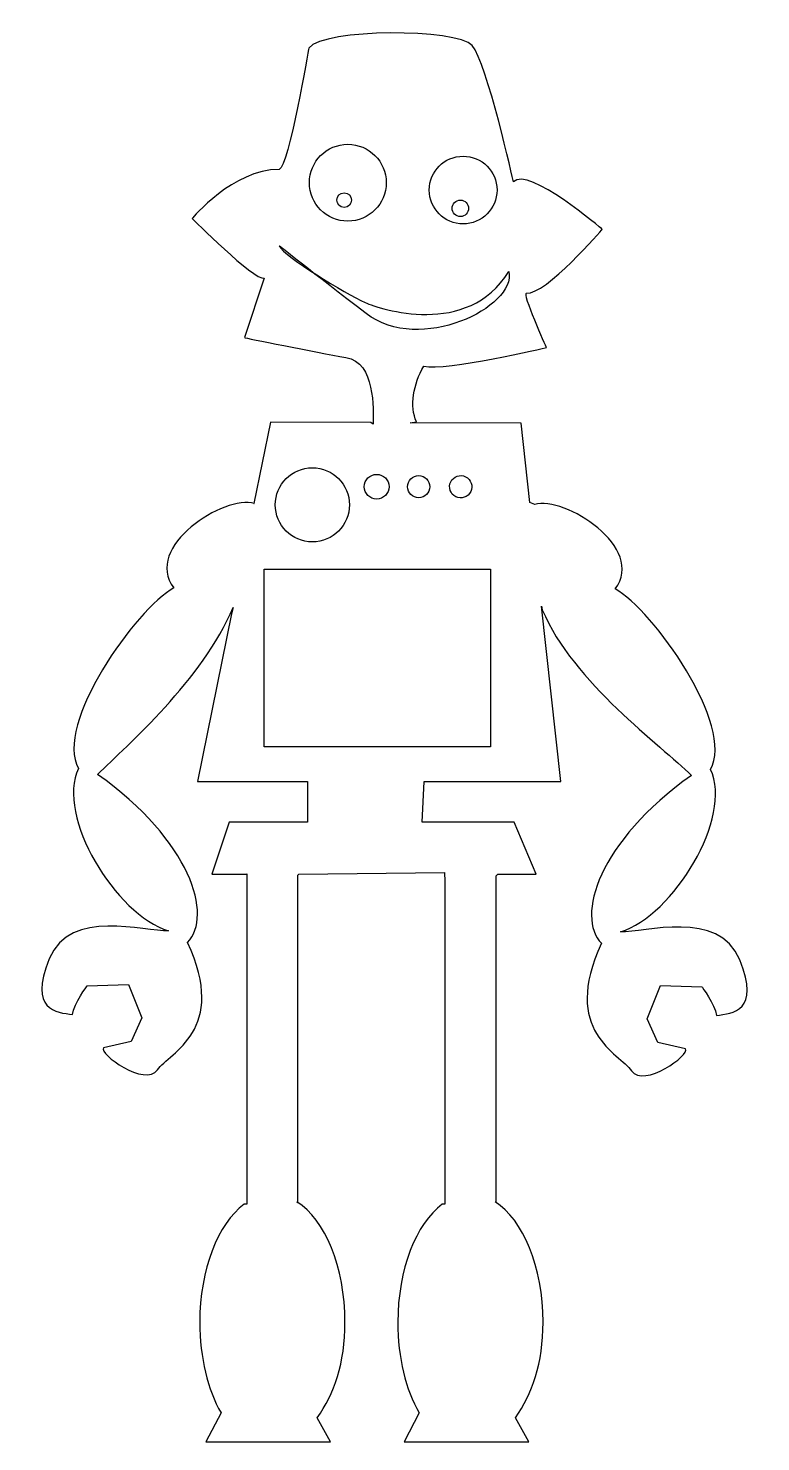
# Model space of a CAD drawing. Header units: centimetres. Extents: x -5.2 to 5.2, y -9.9 to 10.
import ezdxf

# ---------------------------------------------------------------- set-up
doc = ezdxf.new("R2010")
doc.units = ezdxf.units.CM
doc.header["$MEASUREMENT"] = 0
doc.layers.add('Camada 1', color=7, linetype='Continuous')

msp = doc.modelspace()

# ---------------------------------------------------------------- linework, layer by layer
at = {"layer": 'Camada 1'}
for points, knots in [([(0.22212, 4.43431), (0.22212, 4.43431), (1.7862, 4.42664), (1.7862, 4.42664), (1.7862, 4.42664), (1.7862, 4.42664), (1.90913, 3.31214), (1.90913, 3.31214), (1.90913, 3.31214), (1.90913, 3.31214), (1.97583, 3.28068), (1.97583, 3.28068), (1.97583, 3.28068), (2.39316, 3.41533), (3.55463, 2.66298), (3.10764, 2.09289), (3.10764, 2.09289), (3.64379, 1.80291), (4.80642, 0.15238), (4.45188, -0.45193), (4.45188, -0.45193), (4.78094, -1.12492), (3.92578, -2.51576), (3.1859, -2.74126), (3.1859, -2.74126), (3.52039, -2.75981), (4.56811, -2.41177), (4.86428, -3.13814), (4.86428, -3.13814), (5.16035, -3.86463), (4.76464, -3.89001), (4.53501, -3.92244), (4.53501, -3.92244), (4.51697, -3.75821), (4.32985, -3.5185), (4.32985, -3.5185), (4.32985, -3.5185), (4.32985, -3.5185), (3.74602, -3.49971), (3.74602, -3.49971), (3.74602, -3.49971), (3.74602, -3.49971), (3.55946, -3.96903), (3.55946, -3.96903), (3.55946, -3.96903), (3.55946, -3.96903), (3.71236, -4.30132), (3.71236, -4.30132), (3.71236, -4.30132), (3.71236, -4.30132), (4.0991, -4.39162), (4.0991, -4.39162), (4.0991, -4.39162), (4.17451, -4.47205), (3.51228, -4.94944), (3.34099, -4.70235), (3.34099, -4.70235), (3.16965, -4.45526), (2.33798, -4.14799), (2.91565, -2.90398), (2.91565, -2.90398), (2.55354, -2.53401), (2.86837, -1.46869), (4.18414, -0.53675), (4.18414, -0.53675), (3.76128, -0.11791), (2.51771, 0.76905), (2.08229, 1.79669), (2.08229, 1.79669), (2.08229, 1.79669), (2.07052, 1.84969), (2.07052, 1.84969), (2.07052, 1.84969), (2.07052, 1.84969), (2.34357, -0.62424), (2.34357, -0.62424), (2.34357, -0.62424), (2.34357, -0.62424), (0.41595, -0.62426), (0.41595, -0.62426), (0.41595, -0.62426), (0.41595, -0.62426), (0.38978, -1.19653), (0.38978, -1.19653), (0.38978, -1.19653), (0.38978, -1.19653), (1.68534, -1.19444), (1.68534, -1.19444), (1.68534, -1.19444), (1.68534, -1.19444), (1.99461, -1.92919), (1.99461, -1.92919), (1.99461, -1.92919), (1.99461, -1.92919), (1.45463, -1.92918), (1.45463, -1.92918), (1.45463, -1.92918), (1.45463, -1.92918), (1.43058, -1.95469), (1.43058, -1.95469), (1.43058, -1.95469), (1.43058, -1.95469), (1.43058, -6.54664), (1.43058, -6.54664), (1.43058, -6.54664), (1.43058, -6.54664), (1.41679, -6.54664), (1.41679, -6.54664), (1.41679, -6.54664), (1.81134, -6.79744), (2.09341, -7.46395), (2.09341, -8.24677), (2.09341, -8.24677), (2.09341, -8.82287), (1.94072, -9.26036), (1.70283, -9.59117), (1.70283, -9.59117), (1.70283, -9.59117), (1.89135, -9.93023), (1.89135, -9.93023), (1.89135, -9.93023), (1.89135, -9.93023), (0.13396, -9.93024), (0.13396, -9.93024), (0.13396, -9.93024), (0.13396, -9.93024), (0.34642, -9.52426), (0.34642, -9.52426), (0.34642, -9.52426), (0.16121, -9.19734), (0.04675, -8.74567), (0.04675, -8.24677), (0.04675, -8.24677), (0.04675, -7.49855), (0.3044, -6.85662), (0.67164, -6.58222), (0.67164, -6.58222), (0.67164, -6.58222), (0.70956, -6.58222), (0.70956, -6.58222), (0.70956, -6.58222), (0.70956, -6.58222), (0.70956, -2.03441), (0.70956, -2.03441), (0.70956, -2.03441), (0.70956, -2.03441), (0.70374, -1.90598), (0.70374, -1.90598), (0.70374, -1.90598), (0.70374, -1.90598), (-1.34601, -1.9281), (-1.34601, -1.9281), (-1.34601, -1.9281), (-1.34601, -1.9281), (-1.36035, -1.94136), (-1.36035, -1.94136), (-1.36035, -1.94136), (-1.36035, -1.94136), (-1.36046, -6.55882), (-1.36046, -6.55882), (-1.36046, -6.55882), (-1.36046, -6.55882), (-1.37424, -6.54668), (-1.37424, -6.54668), (-1.37424, -6.54668), (-0.97969, -6.79748), (-0.69762, -7.46399), (-0.69762, -8.24681), (-0.69762, -8.24681), (-0.69762, -8.82291), (-0.85031, -9.2604), (-1.08822, -9.59121), (-1.08822, -9.59121), (-1.08822, -9.59121), (-0.89965, -9.93027), (-0.89965, -9.93027), (-0.89965, -9.93027), (-0.89965, -9.93027), (-2.65716, -9.93026), (-2.65716, -9.93026), (-2.65716, -9.93026), (-2.65716, -9.93026), (-2.44465, -9.52428), (-2.44465, -9.52428), (-2.44465, -9.52428), (-2.62983, -9.19736), (-2.74437, -8.74569), (-2.74437, -8.24679), (-2.74437, -8.24679), (-2.74437, -7.49857), (-2.48669, -6.85664), (-2.11942, -6.58224), (-2.11942, -6.58224), (-2.11942, -6.58224), (-2.08153, -6.58225), (-2.08153, -6.58225), (-2.08153, -6.58225), (-2.08153, -6.58225), (-2.08153, -1.92339), (-2.08153, -1.92339), (-2.08153, -1.92339), (-2.08153, -1.92339), (-2.08722, -1.92932), (-2.08722, -1.92932), (-2.08722, -1.92932), (-2.08722, -1.92932), (-2.57575, -1.92919), (-2.57575, -1.92919), (-2.57575, -1.92919), (-2.57575, -1.92919), (-2.33154, -1.19656), (-2.33154, -1.19656), (-2.33154, -1.19656), (-2.33154, -1.19656), (-1.22386, -1.19655), (-1.22386, -1.19655), (-1.22386, -1.19655), (-1.22386, -1.19655), (-1.22386, -0.62428), (-1.22386, -0.62428), (-1.22386, -0.62428), (-1.22386, -0.62428), (-2.77707, -0.62428), (-2.77707, -0.62428), (-2.77707, -0.62428), (-2.77707, -0.62428), (-2.29722, 1.74247), (-2.29722, 1.74247), (-2.29722, 1.74247), (-2.29722, 1.74247), (-2.27195, 1.8315), (-2.27195, 1.8315), (-2.27195, 1.8315), (-2.70737, 0.80388), (-3.76126, -0.10411), (-4.18417, -0.52295), (-4.18417, -0.52295), (-2.86834, -1.45484), (-2.55349, -2.52016), (-2.91568, -2.89026), (-2.91568, -2.89026), (-2.33796, -4.13415), (-3.16971, -4.44151), (-3.34102, -4.68863), (-3.34102, -4.68863), (-3.51228, -4.9357), (-4.17451, -4.45826), (-4.09913, -4.3779), (-4.09913, -4.3779), (-4.09913, -4.3779), (-3.71239, -4.28749), (-3.71239, -4.28749), (-3.71239, -4.28749), (-3.71239, -4.28749), (-3.55946, -3.95531), (-3.55946, -3.95531), (-3.55946, -3.95531), (-3.55946, -3.95531), (-3.74602, -3.48594), (-3.74602, -3.48594), (-3.74602, -3.48594), (-3.74602, -3.48594), (-4.32985, -3.5047), (-4.32985, -3.5047), (-4.32985, -3.5047), (-4.32985, -3.5047), (-4.51699, -3.74449), (-4.53506, -3.90872), (-4.53506, -3.90872), (-4.76464, -3.8762), (-5.16038, -3.85093), (-4.86425, -3.12442), (-4.86425, -3.12442), (-4.56813, -2.39795), (-3.52038, -2.74607), (-3.18589, -2.72757), (-3.18589, -2.72757), (-3.92574, -2.50199), (-4.78093, -1.1111), (-4.45187, -0.43808), (-4.45187, -0.43808), (-4.80641, 0.1662), (-3.64381, 1.8167), (-3.10763, 2.10671), (-3.10763, 2.10671), (-3.55462, 2.67681), (-2.39318, 3.42915), (-1.97585, 3.2945), (-1.97585, 3.2945), (-1.97585, 3.2945), (-1.9822, 3.29611), (-1.9822, 3.29611), (-1.9822, 3.29611), (-1.9822, 3.29611), (-1.74947, 4.44406), (-1.74947, 4.44406), (-1.74947, 4.44406), (-1.74947, 4.44406), (-0.33554, 4.43705), (-0.33554, 4.43705), (-0.33554, 4.43705), (-0.33554, 4.43705), (-0.3012, 4.41332), (-0.3012, 4.41332), (-0.3012, 4.41332), (-0.3012, 4.62266), (-0.26633, 5.28552), (-0.68498, 5.35532), (-0.68498, 5.35532), (-1.1036, 5.42509), (-2.11537, 5.6344), (-2.11537, 5.6344), (-2.11537, 5.6344), (-2.11537, 5.6344), (-1.83626, 6.4717), (-1.83626, 6.4717), (-1.83626, 6.4717), (-1.97914, 6.43595), (-2.85028, 7.31519), (-2.85028, 7.31519), (-2.85028, 7.31519), (-2.85028, 7.31519), (-2.27394, 8.00678), (-1.62695, 8.00678), (-1.62695, 8.00678), (-1.48741, 8.04165), (-1.2083, 9.71628), (-1.2083, 9.71628), (-1.2083, 9.71628), (-0.99896, 9.99539), (0.88492, 9.99539), (1.09429, 9.75115), (1.09429, 9.75115), (1.3036, 9.50694), (1.67648, 7.83104), (1.67648, 7.83104), (1.67648, 7.83104), (1.88579, 8.05781), (2.92754, 7.1604), (2.92754, 7.1604), (2.92754, 7.1604), (2.92754, 7.1604), (2.12564, 6.23121), (1.8618, 6.26235), (1.8618, 6.26235), (1.79258, 6.27053), (2.14094, 5.49482), (2.14094, 5.49482), (2.14094, 5.49482), (2.14094, 5.49482), (0.71671, 5.15898), (0.41255, 5.2314), (0.41255, 5.2314), (0.26769, 4.98515), (0.20649, 4.65852), (0.31114, 4.44921), (0.31114, 4.44921), (0.31114, 4.44921), (0.22212, 4.43431), (0.22212, 4.43431)], [0, 0, 0, 0, 0.01098901, 0.01098901, 0.01098901, 0.01098901, 0.02197802, 0.02197802, 0.02197802, 0.02197802, 0.03296703, 0.03296703, 0.03296703, 0.03296703, 0.04395604, 0.04395604, 0.04395604, 0.04395604, 0.05494505, 0.05494505, 0.05494505, 0.05494505, 0.06593407, 0.06593407, 0.06593407, 0.06593407, 0.07692308, 0.07692308, 0.07692308, 0.07692308, 0.08791209, 0.08791209, 0.08791209, 0.08791209, 0.0989011, 0.0989011, 0.0989011, 0.0989011, 0.10989011, 0.10989011, 0.10989011, 0.10989011, 0.12087912, 0.12087912, 0.12087912, 0.12087912, 0.13186813, 0.13186813, 0.13186813, 0.13186813, 0.14285714, 0.14285714, 0.14285714, 0.14285714, 0.15384615, 0.15384615, 0.15384615, 0.15384615, 0.16483516, 0.16483516, 0.16483516, 0.16483516, 0.17582418, 0.17582418, 0.17582418, 0.17582418, 0.18681319, 0.18681319, 0.18681319, 0.18681319, 0.1978022, 0.1978022, 0.1978022, 0.1978022, 0.20879121, 0.20879121, 0.20879121, 0.20879121, 0.21978022, 0.21978022, 0.21978022, 0.21978022, 0.23076923, 0.23076923, 0.23076923, 0.23076923, 0.24175824, 0.24175824, 0.24175824, 0.24175824, 0.25274725, 0.25274725, 0.25274725, 0.25274725, 0.26373626, 0.26373626, 0.26373626, 0.26373626, 0.27472527, 0.27472527, 0.27472527, 0.27472527, 0.28571429, 0.28571429, 0.28571429, 0.28571429, 0.2967033, 0.2967033, 0.2967033, 0.2967033, 0.30769231, 0.30769231, 0.30769231, 0.30769231, 0.31868132, 0.31868132, 0.31868132, 0.31868132, 0.32967033, 0.32967033, 0.32967033, 0.32967033, 0.34065934, 0.34065934, 0.34065934, 0.34065934, 0.35164835, 0.35164835, 0.35164835, 0.35164835, 0.36263736, 0.36263736, 0.36263736, 0.36263736, 0.37362637, 0.37362637, 0.37362637, 0.37362637, 0.38461538, 0.38461538, 0.38461538, 0.38461538, 0.3956044, 0.3956044, 0.3956044, 0.3956044, 0.40659341, 0.40659341, 0.40659341, 0.40659341, 0.41758242, 0.41758242, 0.41758242, 0.41758242, 0.42857143, 0.42857143, 0.42857143, 0.42857143, 0.43956044, 0.43956044, 0.43956044, 0.43956044, 0.45054945, 0.45054945, 0.45054945, 0.45054945, 0.46153846, 0.46153846, 0.46153846, 0.46153846, 0.47252747, 0.47252747, 0.47252747, 0.47252747, 0.48351648, 0.48351648, 0.48351648, 0.48351648, 0.49450549, 0.49450549, 0.49450549, 0.49450549, 0.50549451, 0.50549451, 0.50549451, 0.50549451, 0.51648352, 0.51648352, 0.51648352, 0.51648352, 0.52747253, 0.52747253, 0.52747253, 0.52747253, 0.53846154, 0.53846154, 0.53846154, 0.53846154, 0.54945055, 0.54945055, 0.54945055, 0.54945055, 0.56043956, 0.56043956, 0.56043956, 0.56043956, 0.57142857, 0.57142857, 0.57142857, 0.57142857, 0.58241758, 0.58241758, 0.58241758, 0.58241758, 0.59340659, 0.59340659, 0.59340659, 0.59340659, 0.6043956, 0.6043956, 0.6043956, 0.6043956, 0.61538462, 0.61538462, 0.61538462, 0.61538462, 0.62637363, 0.62637363, 0.62637363, 0.62637363, 0.63736264, 0.63736264, 0.63736264, 0.63736264, 0.64835165, 0.64835165, 0.64835165, 0.64835165, 0.65934066, 0.65934066, 0.65934066, 0.65934066, 0.67032967, 0.67032967, 0.67032967, 0.67032967, 0.68131868, 0.68131868, 0.68131868, 0.68131868, 0.69230769, 0.69230769, 0.69230769, 0.69230769, 0.7032967, 0.7032967, 0.7032967, 0.7032967, 0.71428571, 0.71428571, 0.71428571, 0.71428571, 0.72527473, 0.72527473, 0.72527473, 0.72527473, 0.73626374, 0.73626374, 0.73626374, 0.73626374, 0.74725275, 0.74725275, 0.74725275, 0.74725275, 0.75824176, 0.75824176, 0.75824176, 0.75824176, 0.76923077, 0.76923077, 0.76923077, 0.76923077, 0.78021978, 0.78021978, 0.78021978, 0.78021978, 0.79120879, 0.79120879, 0.79120879, 0.79120879, 0.8021978, 0.8021978, 0.8021978, 0.8021978, 0.81318681, 0.81318681, 0.81318681, 0.81318681, 0.82417582, 0.82417582, 0.82417582, 0.82417582, 0.83516484, 0.83516484, 0.83516484, 0.83516484, 0.84615385, 0.84615385, 0.84615385, 0.84615385, 0.85714286, 0.85714286, 0.85714286, 0.85714286, 0.86813187, 0.86813187, 0.86813187, 0.86813187, 0.87912088, 0.87912088, 0.87912088, 0.87912088, 0.89010989, 0.89010989, 0.89010989, 0.89010989, 0.9010989, 0.9010989, 0.9010989, 0.9010989, 0.91208791, 0.91208791, 0.91208791, 0.91208791, 0.92307692, 0.92307692, 0.92307692, 0.92307692, 0.93406593, 0.93406593, 0.93406593, 0.93406593, 0.94505495, 0.94505495, 0.94505495, 0.94505495, 0.95604396, 0.95604396, 0.95604396, 0.95604396, 0.96703297, 0.96703297, 0.96703297, 0.96703297, 0.97802198, 0.97802198, 0.97802198, 0.97802198, 1, 1, 1, 1]), ([(-0.65783, 7.27652), (-0.35872, 7.27652), (-0.1161, 7.51904), (-0.1161, 7.81818), (-0.1161, 7.81818), (-0.1161, 8.11732), (-0.3587, 8.35984), (-0.65783, 8.35984), (-0.65783, 8.35984), (-0.95696, 8.35984), (-1.19946, 8.11732), (-1.19946, 7.81818), (-1.19946, 7.81818), (-1.19946, 7.51904), (-0.95695, 7.27652), (-0.65783, 7.27652)], [0, 0, 0, 0, 0.2, 0.2, 0.2, 0.2, 0.4, 0.4, 0.4, 0.4, 0.6, 0.6, 0.6, 0.6, 1, 1, 1, 1]), ([(0.96716, 7.23784), (1.23074, 7.23784), (1.44442, 7.45149), (1.44442, 7.71502), (1.44442, 7.71502), (1.44442, 7.97855), (1.23074, 8.19222), (0.96716, 8.19222), (0.96716, 8.19222), (0.70358, 8.19222), (0.49004, 7.97857), (0.49004, 7.71502), (0.49004, 7.71502), (0.49003, 7.45149), (0.70361, 7.23784), (0.96716, 7.23784)], [0, 0, 0, 0, 0.2, 0.2, 0.2, 0.2, 0.4, 0.4, 0.4, 0.4, 0.6, 0.6, 0.6, 0.6, 1, 1, 1, 1]), ([(-0.70935, 7.46998), (-0.65239, 7.46998), (-0.60619, 7.51618), (-0.60619, 7.57311), (-0.60619, 7.57311), (-0.60619, 7.63007), (-0.65239, 7.6763), (-0.70935, 7.6763), (-0.70935, 7.6763), (-0.76631, 7.6763), (-0.81251, 7.63008), (-0.81251, 7.57311), (-0.81251, 7.57311), (-0.81254, 7.51618), (-0.76631, 7.46998), (-0.70935, 7.46998)], [0, 0, 0, 0, 0.2, 0.2, 0.2, 0.2, 0.4, 0.4, 0.4, 0.4, 0.6, 0.6, 0.6, 0.6, 1, 1, 1, 1]), ([(0.92848, 7.34102), (0.99267, 7.34102), (1.04461, 7.39298), (1.04461, 7.45707), (1.04461, 7.45707), (1.04461, 7.52115), (0.99267, 7.57312), (0.92848, 7.57312), (0.92848, 7.57312), (0.86442, 7.57312), (0.81251, 7.52118), (0.81251, 7.45707), (0.81251, 7.45707), (0.81251, 7.39299), (0.86442, 7.34102), (0.92848, 7.34102)], [0, 0, 0, 0, 0.2, 0.2, 0.2, 0.2, 0.4, 0.4, 0.4, 0.4, 0.6, 0.6, 0.6, 0.6, 1, 1, 1, 1]), ([(-0.39986, 5.97392), (0.36111, 5.39353), (1.71519, 6.06422), (1.61206, 6.56717), (1.61206, 6.56717), (1.03175, 5.6257), (-0.21314, 6.03792), (-0.41282, 6.1287), (-0.41282, 6.1287), (-0.69643, 6.25766), (-1.54767, 6.77354), (-1.62506, 6.9283), (-1.62506, 6.9283), (-1.62507, 6.9283), (-1.16075, 6.55431), (-0.39986, 5.97392)], [0, 0, 0, 0, 0.2, 0.2, 0.2, 0.2, 0.4, 0.4, 0.4, 0.4, 0.6, 0.6, 0.6, 0.6, 1, 1, 1, 1]), ([(-1.15726, 2.75455), (-0.86868, 2.75455), (-0.63468, 2.98852), (-0.63468, 3.2771), (-0.63468, 3.2771), (-0.63468, 3.56565), (-0.86868, 3.79963), (-1.15726, 3.79963), (-1.15726, 3.79963), (-1.44584, 3.79963), (-1.67981, 3.56566), (-1.67981, 3.2771), (-1.67981, 3.2771), (-1.67979, 2.98852), (-1.44584, 2.75455), (-1.15726, 2.75455)], [0, 0, 0, 0, 0.2, 0.2, 0.2, 0.2, 0.4, 0.4, 0.4, 0.4, 0.6, 0.6, 0.6, 0.6, 1, 1, 1, 1]), ([(-0.25159, 3.35841), (-0.15539, 3.35841), (-0.07744, 3.43638), (-0.07744, 3.53259), (-0.07744, 3.53259), (-0.07744, 3.6288), (-0.15539, 3.70677), (-0.25159, 3.70677), (-0.25159, 3.70677), (-0.34782, 3.70677), (-0.42577, 3.6288), (-0.42577, 3.53259), (-0.42577, 3.53259), (-0.42577, 3.43638), (-0.34779, 3.35841), (-0.25159, 3.35841)], [0, 0, 0, 0, 0.2, 0.2, 0.2, 0.2, 0.4, 0.4, 0.4, 0.4, 0.6, 0.6, 0.6, 0.6, 1, 1, 1, 1]), ([(0.34062, 3.37577), (0.42722, 3.37577), (0.49744, 3.44596), (0.49744, 3.53256), (0.49744, 3.53256), (0.49744, 3.61916), (0.42725, 3.68935), (0.34062, 3.68935), (0.34062, 3.68935), (0.25399, 3.68935), (0.18383, 3.61916), (0.18383, 3.53256), (0.18383, 3.53256), (0.18383, 3.44596), (0.254, 3.37577), (0.34062, 3.37577)], [0, 0, 0, 0, 0.2, 0.2, 0.2, 0.2, 0.4, 0.4, 0.4, 0.4, 0.6, 0.6, 0.6, 0.6, 1, 1, 1, 1]), ([(0.7919, 3.60124), (0.75393, 3.52345), (0.78624, 3.42963), (0.86408, 3.39166), (0.86408, 3.39166), (0.94181, 3.35375), (1.03574, 3.38608), (1.07363, 3.46386), (1.07363, 3.46386), (1.1116, 3.54165), (1.07929, 3.63547), (1.00143, 3.67341), (1.00143, 3.67341), (0.92371, 3.71136), (0.82979, 3.67903), (0.7919, 3.60124)], [0, 0, 0, 0, 0.2, 0.2, 0.2, 0.2, 0.4, 0.4, 0.4, 0.4, 0.6, 0.6, 0.6, 0.6, 1, 1, 1, 1]), ([(1.3508, 2.37141), (1.3508, 2.37141), (-1.83655, 2.37141), (-1.83655, 2.37141), (-1.83655, 2.37141), (-1.83655, 2.37141), (-1.83655, -0.1366), (-1.83655, -0.1366), (-1.83655, -0.1366), (-1.83655, -0.1366), (1.3508, -0.1366), (1.3508, -0.1366), (1.3508, -0.1366), (1.3508, -0.1366), (1.3508, 2.37141), (1.3508, 2.37141)], [0, 0, 0, 0, 0.2, 0.2, 0.2, 0.2, 0.4, 0.4, 0.4, 0.4, 0.6, 0.6, 0.6, 0.6, 1, 1, 1, 1])]:
    msp.add_open_spline(points, degree=3, knots=knots, dxfattribs=at)

doc.saveas('drawing.dxf')
